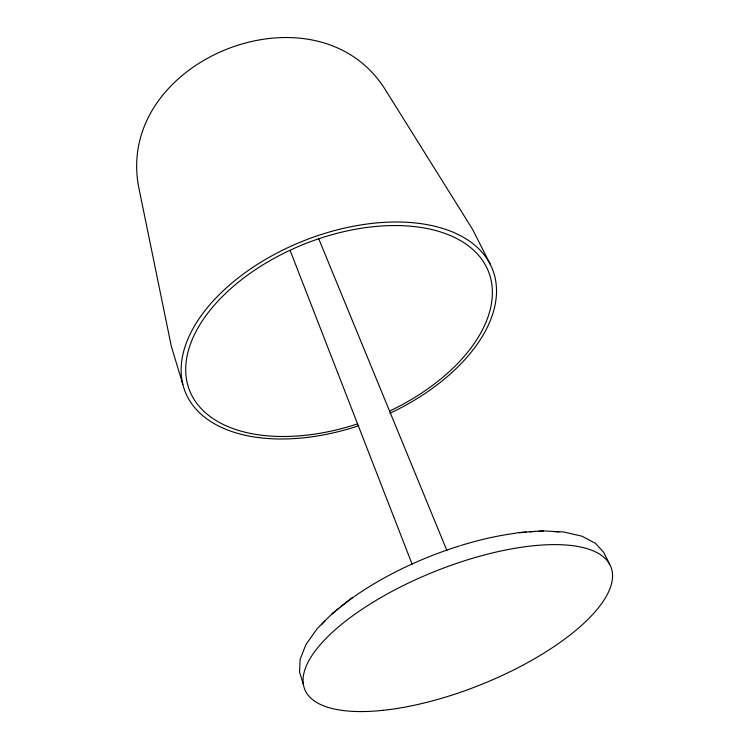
<?xml version="1.0" encoding="UTF-8"?>
<svg xmlns="http://www.w3.org/2000/svg" width="749" height="749" viewBox="0 0 749 749"><rect width="100%" height="100%" fill="white"/><g stroke="black" fill="none" stroke-linecap="round" stroke-linejoin="round"><path stroke-width="1.12" d="M332.622 613.188L317.155 628.701L305.948 644.524L300.115 659.401L299.563 672.059L303.382 684.464M332.977 612.879L352.845 597.243M517.269 532.726L541.901 530.882M542.388 530.854L563.604 531.959L581.87 536.172L595.511 543.362L603.778 552.509L609.546 564.1M490.436 264.687L472.507 229.213L385.726 90.339C317.333 -20.513 115.571 58.459 138.462 185.995L171.324 346.3L182.84 384.424M318.597 238.454L446.956 550.655M290.228 250.728L412.165 564.306M321.424 624.703A159.958 60.997 -21.8 0 1 325.263 620.678M332.069 614.171A159.958 60.997 -21.8 0 1 338.838 608.319M340.561 606.896A159.958 60.997 -21.8 0 1 353.594 597.047M354.492 596.41A159.958 60.997 -21.8 0 1 459.83 545.815M460.907 545.478A159.958 60.997 -21.8 0 1 516.557 533.101M519.001 532.801A159.958 60.997 -21.8 0 1 526.21 532.052M529.73 531.771A159.958 60.997 -21.8 0 1 535.46 531.434M538.793 531.313A159.958 60.997 -21.8 0 1 543.484 531.247M553.099 531.518A159.958 60.997 -21.8 0 1 558.726 531.968M358.687 425.741A165.417 96.321 -21.8 0 1 189.6 335.243A165.417 96.321 -21.8 0 1 450.271 231.067A165.417 96.321 -21.8 0 1 389.995 413.233M357.676 423.84A160.848 93.634 -21.8 0 1 193.991 335.552A160.848 93.634 -21.8 0 1 447.162 234.259A160.848 93.634 -21.8 0 1 389.592 411.07M383.469 710.286A164.864 61.109 -21.8 0 0 612.513 574.399A164.864 61.109 -21.8 0 0 377.43 599.584A164.864 61.109 -21.8 0 0 383.469 710.286"/></g></svg>
